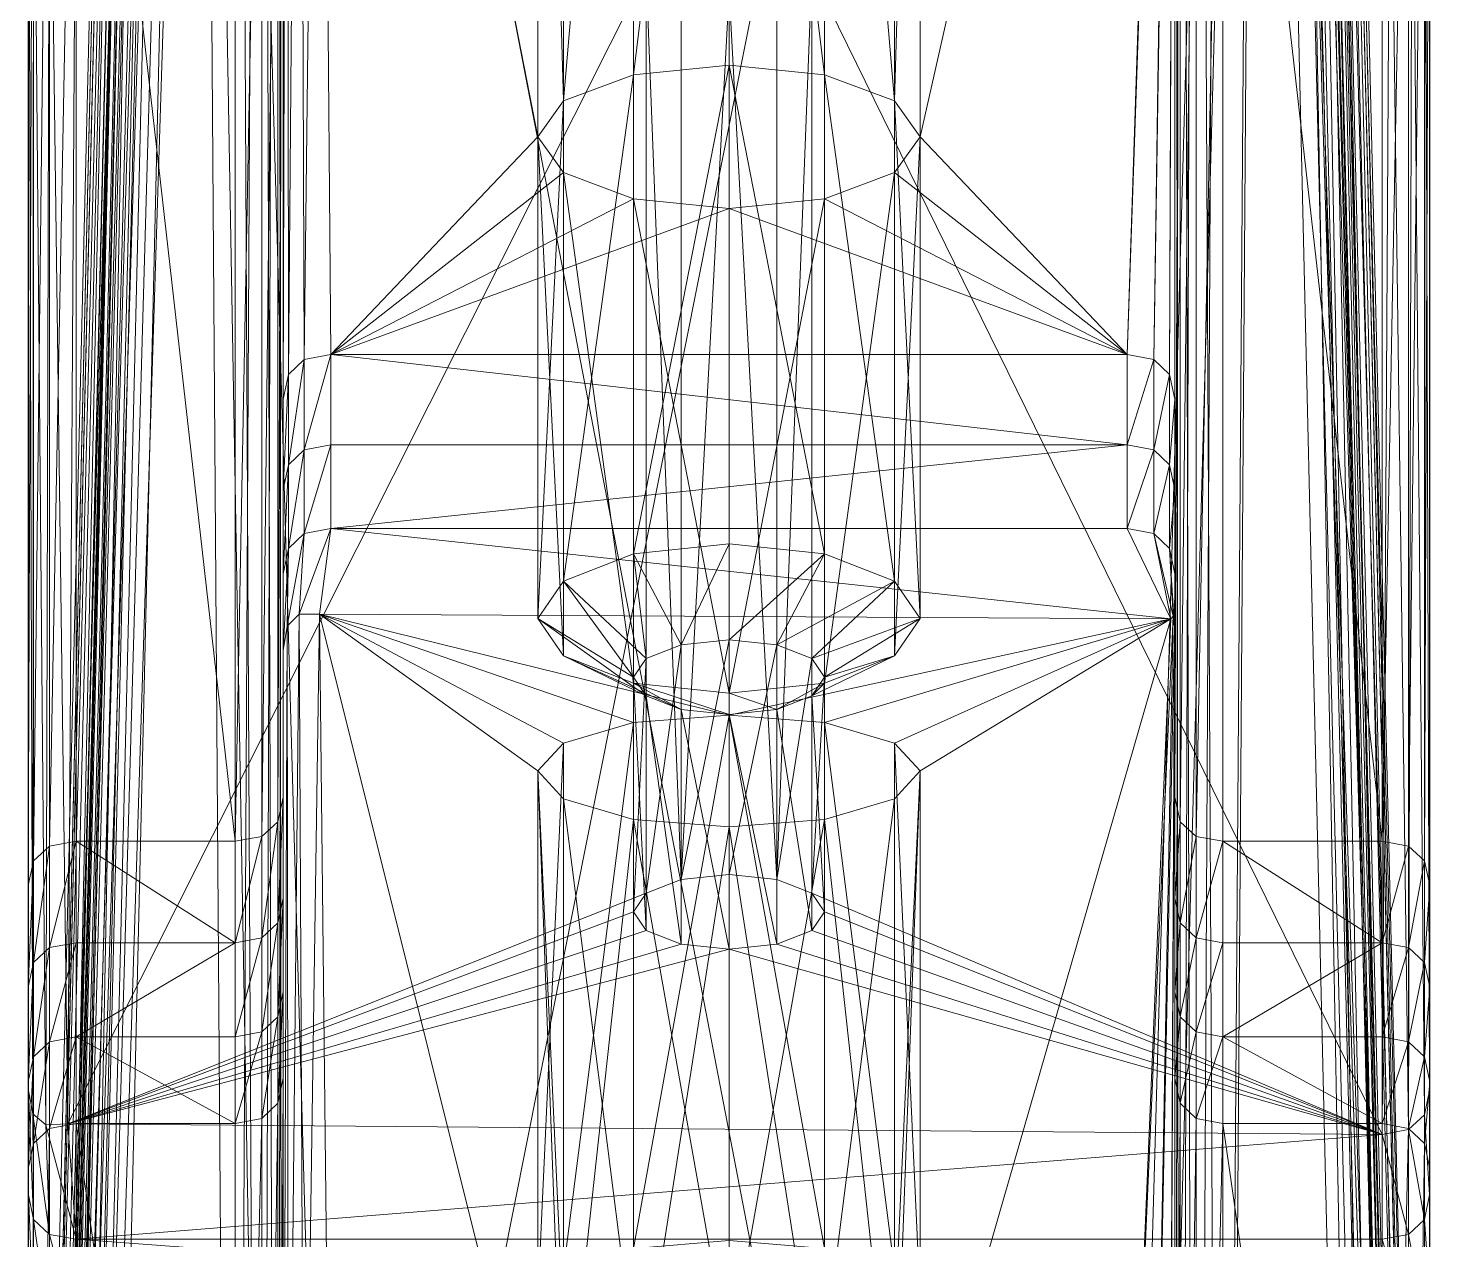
# Model space of a CAD drawing. Header units: metres. Extents: x -565 to 1231, y 366 to 1032.
# Drawn here: x -564.96 to -520.95, y 904.21 to 942.26 of the extents above; entities that cross this region are included whole.
import ezdxf

# ---------------------------------------------------------------- set-up
doc = ezdxf.new("R2010")
doc.units = ezdxf.units.M
doc.layers.add('KOV', color=7, linetype='Continuous', lineweight=13, true_color=0xe3e3e3)

# ---------------------------------------------------------------- blocks, each defined once
blk = doc.blocks.new('KOMPLEXNÍ OBJEKT_0')
at = {"layer": 'KOV'}
for points in [[(465.48, 1597.395, 327.309), (465.045, 1596.894, 327.062), (628.915, 1593.055, -8.922)], [(466.204, 1597.563, 327.728), (465.48, 1597.395, 327.309), (629.336, 1593.557, -8.644)], [(628.915, 1593.055, -8.922), (629.336, 1593.557, -8.644), (465.48, 1597.395, 327.309)], [(466.204, 1597.563, 327.728), (630.037, 1593.725, -8.181), (473.738, 1597.56, 331.089)], [(629.336, 1593.557, -8.644), (630.037, 1593.725, -8.181), (466.204, 1597.563, 327.728)], [(630.037, 1593.725, -8.181), (636.501, 1593.72, -5.465), (473.738, 1597.56, 331.089)], [(473.865, 1597.532, 331.151), (473.738, 1597.56, 331.089), (636.501, 1593.72, -5.465)], [(473.967, 1597.305, 331.202), (637.763, 1592.223, -4.631), (473.855, 1591.06, 331.431)], [(636.501, 1593.72, -5.465), (637.202, 1593.555, -5.002), (473.865, 1597.532, 331.151)], [(473.941, 1597.447, 331.189), (473.865, 1597.532, 331.151), (637.202, 1593.555, -5.002)], [(637.202, 1593.555, -5.002), (637.623, 1593.056, -4.724), (473.941, 1597.447, 331.189)], [(473.967, 1597.305, 331.202), (473.941, 1597.447, 331.189), (637.623, 1593.056, -4.724)], [(637.623, 1593.056, -4.724), (637.763, 1592.223, -4.631), (473.967, 1597.305, 331.202)], [(491.288, 1597.395, 339.457), (490.834, 1596.894, 339.248), (648.754, 1593.057, 0.586)], [(492.043, 1597.562, 339.809), (491.288, 1597.395, 339.457), (649.235, 1593.557, 0.738)], [(648.754, 1593.057, 0.586), (649.235, 1593.557, 0.738), (491.288, 1597.395, 339.457)], [(656.214, 1593.721, 4.305), (498.35, 1597.558, 342.846), (492.043, 1597.562, 339.809)], [(656.214, 1593.721, 4.305), (492.043, 1597.562, 339.809), (650.037, 1593.724, 0.991)], [(649.235, 1593.557, 0.738), (650.037, 1593.724, 0.991), (492.043, 1597.562, 339.809)], [(499.104, 1597.393, 343.199), (498.35, 1597.558, 342.846), (656.214, 1593.721, 4.305)], [(656.214, 1593.721, 4.305), (657.015, 1593.555, 4.559), (499.104, 1597.393, 343.199)], [(499.557, 1596.893, 343.413), (499.104, 1597.393, 343.199), (657.015, 1593.555, 4.559)], [(506.246, 1597.565, 415.722), (541.11, 1597.565, 523.025), (534.446, 1597.555, 525.168)], [(506.246, 1597.565, 415.722), (507.04, 1597.396, 415.47), (541.901, 1597.396, 522.762)], [(541.901, 1597.396, 522.762), (541.11, 1597.565, 523.025), (506.246, 1597.565, 415.722)], [(507.04, 1597.396, 415.47), (507.517, 1596.894, 415.319), (542.375, 1596.894, 522.604)], [(542.375, 1596.894, 522.604), (541.901, 1597.396, 522.762), (507.04, 1597.396, 415.47)], [(541.11, 1597.565, 523.025), (537.251, 1597.555, 533.396), (534.446, 1597.555, 525.168)], [(535.996, 1596.893, 533.845), (536.467, 1597.391, 533.676), (539.517, 1597.391, 541.832)], [(539.517, 1597.391, 541.832), (539.051, 1596.893, 542.014), (535.996, 1596.893, 533.845)], [(536.467, 1597.391, 533.676), (537.251, 1597.555, 533.396), (540.293, 1597.555, 541.529)], [(540.293, 1597.555, 541.529), (539.517, 1597.391, 541.832), (536.467, 1597.391, 533.676)], [(541.11, 1597.565, 523.025), (540.293, 1597.555, 541.529), (537.251, 1597.555, 533.396)], [(539.051, 1596.893, 542.014), (539.517, 1597.391, 541.832), (542.84, 1597.42, 549.986)], [(542.84, 1597.42, 549.986), (542.488, 1597.008, 550.436), (539.051, 1596.893, 542.014)], [(539.517, 1597.391, 541.832), (540.293, 1597.555, 541.529), (543.573, 1597.555, 549.58)], [(543.573, 1597.555, 549.58), (542.84, 1597.42, 549.986), (539.517, 1597.391, 541.832)], [(543.843, 1597.565, 531.04), (543.573, 1597.555, 549.58), (540.293, 1597.555, 541.529)], [(541.11, 1597.565, 523.025), (543.843, 1597.565, 531.04), (540.293, 1597.555, 541.529)], [(541.11, 1597.565, 523.025), (541.901, 1597.396, 522.762), (544.628, 1597.396, 530.76)], [(544.628, 1597.396, 530.76), (543.843, 1597.565, 531.04), (541.11, 1597.565, 523.025)], [(541.901, 1597.396, 522.762), (542.375, 1596.894, 522.604), (545.099, 1596.894, 530.591)], [(545.099, 1596.894, 530.591), (544.628, 1597.396, 530.76), (541.901, 1597.396, 522.762)], [(542.488, 1597.008, 550.436), (542.84, 1597.42, 549.986), (586.875, 1597.391, 653.727)], [(586.875, 1597.391, 653.727), (586.416, 1596.893, 653.926), (542.488, 1597.008, 550.436)], [(542.84, 1597.42, 549.986), (543.573, 1597.555, 549.58), (587.64, 1597.554, 653.396)], [(587.64, 1597.554, 653.396), (586.875, 1597.391, 653.727), (542.84, 1597.42, 549.986)], [(550.008, 1597.566, 546.825), (587.64, 1597.554, 653.396), (543.573, 1597.555, 549.58)], [(546.813, 1597.565, 538.982), (550.008, 1597.566, 546.825), (543.573, 1597.555, 549.58)], [(543.843, 1597.565, 531.04), (546.813, 1597.565, 538.982), (543.573, 1597.555, 549.58)], [(543.843, 1597.565, 531.04), (544.628, 1597.396, 530.76), (547.589, 1597.396, 538.679)], [(547.589, 1597.396, 538.679), (546.813, 1597.565, 538.982), (543.843, 1597.565, 531.04)], [(544.628, 1597.396, 530.76), (545.099, 1596.894, 530.591), (548.055, 1596.894, 538.497)], [(548.055, 1596.894, 538.497), (547.589, 1597.396, 538.679), (544.628, 1597.396, 530.76)], [(550.777, 1597.396, 546.505), (550.008, 1597.566, 546.825), (546.813, 1597.565, 538.982)], [(546.813, 1597.565, 538.982), (547.589, 1597.396, 538.679), (550.777, 1597.396, 546.505)], [(547.589, 1597.396, 538.679), (548.055, 1596.894, 538.497), (551.239, 1596.894, 546.312)], [(551.239, 1596.894, 546.312), (550.777, 1597.396, 546.505), (547.589, 1597.396, 538.679)], [(550.008, 1597.566, 546.825), (594.093, 1597.566, 650.681), (587.64, 1597.554, 653.396)], [(550.008, 1597.566, 546.825), (550.777, 1597.396, 546.505), (594.857, 1597.396, 650.349)], [(594.857, 1597.396, 650.349), (594.093, 1597.566, 650.681), (550.008, 1597.566, 546.825)], [(550.777, 1597.396, 546.505), (551.239, 1596.894, 546.312), (595.316, 1596.894, 650.151)], [(595.316, 1596.894, 650.151), (594.857, 1597.396, 650.349), (550.777, 1597.396, 546.505)], [(465.045, 1596.894, 327.062), (464.897, 1596.06, 326.986), (628.775, 1592.222, -9.015)], [(628.775, 1592.222, -9.015), (628.915, 1593.055, -8.922), (465.045, 1596.894, 327.062)], [(490.834, 1596.894, 339.248), (490.681, 1596.06, 339.182), (648.594, 1592.223, 0.535)], [(648.594, 1592.223, 0.535), (648.754, 1593.057, 0.586), (490.834, 1596.894, 339.248)], [(657.015, 1593.555, 4.559), (657.496, 1593.055, 4.711), (499.557, 1596.893, 343.413)], [(499.706, 1596.06, 343.487), (499.557, 1596.893, 343.413), (657.496, 1593.055, 4.711)], [(507.517, 1596.894, 415.319), (507.675, 1596.06, 415.269), (542.534, 1596.06, 522.551)], [(542.534, 1596.06, 522.551), (542.375, 1596.894, 522.604), (507.517, 1596.894, 415.319)], [(535.839, 1596.06, 533.901), (535.996, 1596.893, 533.845), (539.051, 1596.893, 542.014)], [(539.051, 1596.893, 542.014), (538.896, 1596.06, 542.074), (535.839, 1596.06, 533.901)], [(538.896, 1596.06, 542.074), (539.051, 1596.893, 542.014), (542.488, 1597.008, 550.436)], [(542.488, 1597.008, 550.436), (542.517, 1596.318, 550.93), (538.896, 1596.06, 542.074)], [(542.375, 1596.894, 522.604), (542.534, 1596.06, 522.551), (545.256, 1596.06, 530.535)], [(545.256, 1596.06, 530.535), (545.099, 1596.894, 530.591), (542.375, 1596.894, 522.604)], [(542.517, 1596.318, 550.93), (542.488, 1597.008, 550.436), (586.416, 1596.893, 653.926)], [(586.416, 1596.893, 653.926), (586.264, 1596.06, 653.992), (542.517, 1596.318, 550.93)], [(545.099, 1596.894, 530.591), (545.256, 1596.06, 530.535), (548.21, 1596.06, 538.436)], [(548.21, 1596.06, 538.436), (548.055, 1596.894, 538.497), (545.099, 1596.894, 530.591)], [(548.055, 1596.894, 538.497), (548.21, 1596.06, 538.436), (551.393, 1596.06, 546.248)], [(551.393, 1596.06, 546.248), (551.239, 1596.894, 546.312), (548.055, 1596.894, 538.497)], [(551.239, 1596.894, 546.312), (551.393, 1596.06, 546.248), (595.469, 1596.06, 650.085)], [(595.469, 1596.06, 650.085), (595.316, 1596.894, 650.151), (551.239, 1596.894, 546.312)], [(542.188, 1555.06, 550.156), (538.896, 1596.06, 542.074), (542.517, 1596.318, 550.93)], [(542.188, 1555.06, 550.156), (542.517, 1596.318, 550.93), (548.01, 1575.56, 563.873)], [(548.167, 1577.06, 564.243), (548.01, 1575.56, 563.873), (542.517, 1596.318, 550.93)], [(548.597, 1578.157, 565.254), (548.167, 1577.06, 564.243), (542.517, 1596.318, 550.93)], [(549.183, 1578.56, 566.634), (548.597, 1578.157, 565.254), (542.517, 1596.318, 550.93)], [(549.769, 1578.157, 568.015), (549.183, 1578.56, 566.634), (542.517, 1596.318, 550.93)], [(578.683, 1578.157, 636.132), (549.769, 1578.157, 568.015), (542.517, 1596.318, 550.93)], [(578.683, 1578.157, 636.132), (542.517, 1596.318, 550.93), (586.264, 1596.06, 653.992)], [(476.687, 1589.56, 302.574), (628.775, 1592.222, -9.015), (464.897, 1596.06, 326.986)], [(490.681, 1596.06, 339.182), (487.041, 1591.06, 346.985), (648.594, 1591.06, 0.535)], [(648.594, 1592.223, 0.535), (490.681, 1596.06, 339.182), (648.594, 1591.06, 0.535)], [(510.994, 1588.06, 319.283), (499.706, 1596.06, 343.487), (657.656, 1592.222, 4.761)], [(657.496, 1593.055, 4.711), (657.656, 1592.222, 4.761), (499.706, 1596.06, 343.487)], [(542.534, 1596.06, 522.551), (507.675, 1596.06, 415.269), (507.675, 1591.06, 415.269)], [(542.534, 1596.06, 522.551), (507.675, 1591.06, 415.269), (542.534, 1591.06, 522.551)], [(535.839, 1555.06, 533.901), (535.839, 1596.06, 533.901), (538.896, 1596.06, 542.074)], [(538.896, 1555.06, 542.074), (535.839, 1555.06, 533.901), (538.896, 1596.06, 542.074)], [(542.188, 1555.06, 550.156), (538.896, 1555.06, 542.074), (538.896, 1596.06, 542.074)], [(545.256, 1596.06, 530.535), (542.534, 1596.06, 522.551), (542.534, 1591.06, 522.551)], [(545.256, 1596.06, 530.535), (542.534, 1591.06, 522.551), (545.256, 1591.06, 530.535)], [(545.256, 1596.06, 530.535), (545.256, 1591.06, 530.535), (548.21, 1591.06, 538.436)], [(548.21, 1596.06, 538.436), (545.256, 1596.06, 530.535), (548.21, 1591.06, 538.436)], [(551.393, 1596.06, 546.248), (548.21, 1596.06, 538.436), (548.21, 1591.06, 538.436)], [(551.393, 1596.06, 546.248), (548.21, 1591.06, 538.436), (551.393, 1591.06, 546.248)], [(595.469, 1596.06, 650.085), (551.393, 1596.06, 546.248), (551.393, 1591.06, 546.248)], [(595.469, 1596.06, 650.085), (551.393, 1591.06, 546.248), (595.469, 1591.06, 650.085)], [(637.763, 1592.223, -4.631), (637.763, 1591.06, -4.631), (473.855, 1591.06, 331.431)], [(476.687, 1589.56, 302.574), (477.404, 1563.06, 301.344), (628.775, 1592.222, -9.015)], [(477.404, 1563.06, 301.344), (628.775, 1558.897, -9.015), (628.775, 1592.222, -9.015)], [(510.994, 1588.06, 319.283), (657.656, 1592.222, 4.761), (657.656, 1558.897, 4.761)], [(473.999, 1590.227, 331.515), (473.855, 1591.06, 331.431), (637.763, 1591.06, -4.631)], [(637.763, 1591.06, -4.631), (637.903, 1590.227, -4.538), (473.999, 1590.227, 331.515)], [(487.041, 1591.06, 346.985), (486.886, 1590.227, 346.923), (648.434, 1590.227, 0.484)], [(648.434, 1590.227, 0.484), (648.594, 1591.06, 0.535), (487.041, 1591.06, 346.985)], [(507.675, 1591.06, 415.269), (507.834, 1590.227, 415.219), (542.692, 1590.227, 522.499)], [(542.692, 1590.227, 522.499), (542.534, 1591.06, 522.551), (507.675, 1591.06, 415.269)], [(542.534, 1591.06, 522.551), (542.692, 1590.227, 522.499), (545.413, 1590.227, 530.479)], [(545.413, 1590.227, 530.479), (545.256, 1591.06, 530.535), (542.534, 1591.06, 522.551)], [(545.256, 1591.06, 530.535), (545.413, 1590.227, 530.479), (548.365, 1590.227, 538.376)], [(548.365, 1590.227, 538.376), (548.21, 1591.06, 538.436), (545.256, 1591.06, 530.535)], [(548.21, 1591.06, 538.436), (548.365, 1590.227, 538.376), (551.547, 1590.227, 546.184)], [(551.547, 1590.227, 546.184), (551.393, 1591.06, 546.248), (548.21, 1591.06, 538.436)], [(551.393, 1591.06, 546.248), (551.547, 1590.227, 546.184), (595.622, 1590.227, 650.018)], [(595.622, 1590.227, 650.018), (595.469, 1591.06, 650.085), (551.393, 1591.06, 546.248)], [(474.433, 1589.727, 331.767), (473.999, 1590.227, 331.515), (637.903, 1590.227, -4.538)], [(637.903, 1590.227, -4.538), (638.324, 1589.727, -4.26), (474.433, 1589.727, 331.767)], [(486.886, 1590.227, 346.923), (486.421, 1589.727, 346.736), (647.953, 1589.727, 0.332)], [(647.953, 1589.727, 0.332), (648.434, 1590.227, 0.484), (486.886, 1590.227, 346.923)], [(507.834, 1590.227, 415.219), (508.311, 1589.727, 415.067), (543.166, 1589.727, 522.341)], [(543.166, 1589.727, 522.341), (542.692, 1590.227, 522.499), (507.834, 1590.227, 415.219)], [(542.692, 1590.227, 522.499), (543.166, 1589.727, 522.341), (545.884, 1589.727, 530.311)], [(545.884, 1589.727, 530.311), (545.413, 1590.227, 530.479), (542.692, 1590.227, 522.499)], [(545.413, 1590.227, 530.479), (545.884, 1589.727, 530.311), (548.831, 1589.727, 538.194)], [(548.831, 1589.727, 538.194), (548.365, 1590.227, 538.376), (545.413, 1590.227, 530.479)], [(548.365, 1590.227, 538.376), (548.831, 1589.727, 538.194), (552.008, 1589.727, 545.992)], [(552.008, 1589.727, 545.992), (551.547, 1590.227, 546.184), (548.365, 1590.227, 538.376)], [(551.547, 1590.227, 546.184), (552.008, 1589.727, 545.992), (596.081, 1589.727, 649.82)], [(596.081, 1589.727, 649.82), (595.622, 1590.227, 650.018), (551.547, 1590.227, 546.184)], [(475.154, 1589.56, 332.188), (474.433, 1589.727, 331.767), (638.324, 1589.727, -4.26)], [(638.324, 1589.727, -4.26), (639.025, 1589.56, -3.797), (475.154, 1589.56, 332.188)], [(486.421, 1589.727, 346.736), (485.646, 1589.56, 346.426), (647.151, 1589.56, 0.079)], [(647.151, 1589.56, 0.079), (647.953, 1589.727, 0.332), (486.421, 1589.727, 346.736)], [(508.311, 1589.727, 415.067), (509.105, 1589.56, 414.816), (543.957, 1589.56, 522.078)], [(543.957, 1589.56, 522.078), (543.166, 1589.727, 522.341), (508.311, 1589.727, 415.067)], [(543.166, 1589.727, 522.341), (543.957, 1589.56, 522.078), (546.669, 1589.56, 530.03)], [(546.669, 1589.56, 530.03), (545.884, 1589.727, 530.311), (543.166, 1589.727, 522.341)], [(545.884, 1589.727, 530.311), (546.669, 1589.56, 530.03), (549.607, 1589.56, 537.891)], [(549.607, 1589.56, 537.891), (548.831, 1589.727, 538.194), (545.884, 1589.727, 530.311)], [(548.831, 1589.727, 538.194), (549.607, 1589.56, 537.891), (552.778, 1589.56, 545.672)], [(552.778, 1589.56, 545.672), (552.008, 1589.727, 545.992), (548.831, 1589.727, 538.194)], [(552.008, 1589.727, 545.992), (552.778, 1589.56, 545.672), (596.846, 1589.56, 649.488)], [(596.846, 1589.56, 649.488), (596.081, 1589.727, 649.82), (552.008, 1589.727, 545.992)], [(485.646, 1589.56, 346.426), (475.154, 1589.56, 332.188), (639.025, 1589.56, -3.797)], [(647.151, 1589.56, 0.079), (485.646, 1589.56, 346.426), (639.025, 1589.56, -3.797)], [(543.957, 1589.56, 522.078), (509.105, 1589.56, 414.816), (524.394, 1589.56, 409.727)], [(543.957, 1589.56, 522.078), (524.394, 1589.56, 409.727), (557.38, 1589.56, 517.622)], [(558.144, 1589.433, 517.27), (557.38, 1589.56, 517.622), (524.394, 1589.56, 409.727)], [(524.394, 1589.56, 409.727), (525.193, 1589.393, 409.489), (558.144, 1589.433, 517.27)], [(558.527, 1589.051, 516.812), (558.144, 1589.433, 517.27), (525.193, 1589.393, 409.489)], [(525.193, 1589.393, 409.489), (525.672, 1588.893, 409.346), (558.527, 1589.051, 516.812)], [(546.669, 1589.56, 530.03), (543.957, 1589.56, 522.078), (557.38, 1589.56, 517.622)], [(549.607, 1589.56, 537.891), (546.669, 1589.56, 530.03), (557.38, 1589.56, 517.622)], [(552.778, 1589.56, 545.672), (549.607, 1589.56, 537.891), (557.38, 1589.56, 517.622)], [(552.778, 1589.56, 545.672), (557.38, 1589.56, 517.622), (559.796, 1589.56, 525.13)], [(552.778, 1589.56, 545.672), (559.796, 1589.56, 525.13), (562.433, 1589.56, 532.574)], [(552.778, 1589.56, 545.672), (562.433, 1589.56, 532.574), (565.28, 1589.56, 539.928)], [(596.846, 1589.56, 649.488), (552.778, 1589.56, 545.672), (565.28, 1589.56, 539.928)], [(560.585, 1589.393, 524.863), (559.796, 1589.56, 525.13), (557.38, 1589.56, 517.622)], [(557.38, 1589.56, 517.622), (558.144, 1589.433, 517.27), (560.585, 1589.393, 524.863)], [(561.059, 1588.893, 524.703), (560.585, 1589.393, 524.863), (558.144, 1589.433, 517.27)], [(558.144, 1589.433, 517.27), (558.527, 1589.051, 516.812), (561.059, 1588.893, 524.703)], [(563.214, 1589.393, 532.284), (562.433, 1589.56, 532.574), (559.796, 1589.56, 525.13)], [(559.796, 1589.56, 525.13), (560.585, 1589.393, 524.863), (563.214, 1589.393, 532.284)], [(563.683, 1588.893, 532.11), (563.214, 1589.393, 532.284), (560.585, 1589.393, 524.863)], [(560.585, 1589.393, 524.863), (561.059, 1588.893, 524.703), (563.683, 1588.893, 532.11)], [(566.055, 1589.393, 539.622), (565.28, 1589.56, 539.928), (562.433, 1589.56, 532.574)], [(562.433, 1589.56, 532.574), (563.214, 1589.393, 532.284), (566.055, 1589.393, 539.622)], [(566.52, 1588.893, 539.438), (566.055, 1589.393, 539.622), (563.214, 1589.393, 532.284)], [(563.214, 1589.393, 532.284), (563.683, 1588.893, 532.11), (566.52, 1588.893, 539.438)], [(596.846, 1589.56, 649.488), (565.28, 1589.56, 539.928), (607.545, 1589.56, 644.538)], [(608.276, 1589.431, 644.122), (607.545, 1589.56, 644.538), (565.28, 1589.56, 539.928)], [(565.28, 1589.56, 539.928), (566.055, 1589.393, 539.622), (608.276, 1589.431, 644.122)], [(608.619, 1589.045, 643.637), (608.276, 1589.431, 644.122), (566.055, 1589.393, 539.622)], [(566.055, 1589.393, 539.622), (566.52, 1588.893, 539.438), (608.619, 1589.045, 643.637)], [(558.529, 1588.414, 516.248), (558.527, 1589.051, 516.812), (525.672, 1588.893, 409.346)], [(525.672, 1588.893, 409.346), (525.832, 1588.06, 409.299), (558.529, 1588.414, 516.248)], [(561.217, 1588.06, 524.649), (561.059, 1588.893, 524.703), (558.527, 1589.051, 516.812)], [(558.527, 1589.051, 516.812), (558.529, 1588.414, 516.248), (561.217, 1588.06, 524.649)], [(563.839, 1588.06, 532.053), (563.683, 1588.893, 532.11), (561.059, 1588.893, 524.703)], [(561.059, 1588.893, 524.703), (561.217, 1588.06, 524.649), (563.839, 1588.06, 532.053)], [(566.675, 1588.06, 539.376), (566.52, 1588.893, 539.438), (563.683, 1588.893, 532.11)], [(563.683, 1588.893, 532.11), (563.839, 1588.06, 532.053), (566.675, 1588.06, 539.376)], [(608.575, 1588.402, 643.082), (608.619, 1589.045, 643.637), (566.52, 1588.893, 539.438)], [(566.52, 1588.893, 539.438), (566.675, 1588.06, 539.376), (608.575, 1588.402, 643.082)], [(531.086, 1581.56, 426.485), (558.529, 1588.414, 516.248), (525.832, 1588.06, 409.299)], [(531.086, 1581.56, 426.485), (553.602, 1581.56, 500.132), (558.529, 1588.414, 516.248)], [(553.602, 1581.56, 500.132), (554.479, 1580.755, 503.001), (558.529, 1588.414, 516.248)], [(554.479, 1580.755, 503.001), (555.122, 1578.56, 505.102), (558.529, 1588.414, 516.248)], [(555.122, 1578.56, 505.102), (555.357, 1575.56, 505.87), (558.529, 1588.414, 516.248)], [(558.375, 1561.686, 515.744), (558.529, 1588.414, 516.248), (555.357, 1575.56, 505.87)], [(558.375, 1561.686, 515.744), (561.217, 1588.06, 524.649), (558.529, 1588.414, 516.248)], [(573.515, 1581.56, 556.306), (608.575, 1588.402, 643.082), (566.675, 1588.06, 539.376)], [(573.515, 1581.56, 556.306), (602.363, 1581.56, 627.71), (608.575, 1588.402, 643.082)], [(510.994, 1563.06, 319.283), (510.994, 1588.06, 319.283), (657.656, 1558.897, 4.761)], [(558.375, 1561.686, 515.744), (561.217, 1563.06, 524.649), (561.217, 1588.06, 524.649)], [(563.839, 1563.06, 532.053), (563.839, 1588.06, 532.053), (561.217, 1588.06, 524.649)], [(561.217, 1563.06, 524.649), (563.839, 1563.06, 532.053), (561.217, 1588.06, 524.649)], [(563.839, 1563.06, 532.053), (566.675, 1563.06, 539.376), (566.675, 1588.06, 539.376)], [(563.839, 1563.06, 532.053), (566.675, 1588.06, 539.376), (563.839, 1588.06, 532.053)], [(572.391, 1580.755, 553.524), (573.515, 1581.56, 556.306), (566.675, 1588.06, 539.376)], [(571.568, 1578.56, 551.488), (572.391, 1580.755, 553.524), (566.675, 1588.06, 539.376)], [(571.267, 1575.56, 550.742), (571.568, 1578.56, 551.488), (566.675, 1588.06, 539.376)], [(566.675, 1563.06, 539.376), (571.267, 1575.56, 550.742), (566.675, 1588.06, 539.376)], [(531.086, 1581.56, 426.485), (531.963, 1580.755, 429.354), (553.602, 1581.56, 500.132)], [(531.963, 1580.755, 429.354), (552.725, 1580.755, 497.263), (553.602, 1581.56, 500.132)], [(553.602, 1581.56, 500.132), (552.725, 1580.755, 497.263), (536.075, 1580.755, 502.673)], [(536.075, 1580.755, 502.673), (537.001, 1581.56, 505.526), (553.602, 1581.56, 500.132)], [(537.001, 1581.56, 505.526), (537.928, 1580.755, 508.379), (554.479, 1580.755, 503.001)], [(554.479, 1580.755, 503.001), (553.602, 1581.56, 500.132), (537.001, 1581.56, 505.526)], [(558.388, 1581.56, 562.727), (557.215, 1580.755, 559.966), (555.96, 1578.157, 562.128)], [(555.96, 1578.157, 562.128), (556.547, 1578.56, 563.508), (558.388, 1581.56, 562.727)], [(559.56, 1580.755, 565.489), (558.388, 1581.56, 562.727), (556.547, 1578.56, 563.508)], [(573.515, 1581.56, 556.306), (572.391, 1580.755, 553.524), (557.215, 1580.755, 559.966)], [(557.215, 1580.755, 559.966), (558.388, 1581.56, 562.727), (573.515, 1581.56, 556.306)], [(558.388, 1581.56, 562.727), (559.56, 1580.755, 565.489), (574.639, 1580.755, 559.088)], [(574.639, 1580.755, 559.088), (573.515, 1581.56, 556.306), (558.388, 1581.56, 562.727)], [(573.515, 1581.56, 556.306), (574.639, 1580.755, 559.088), (602.363, 1581.56, 627.71)], [(574.639, 1580.755, 559.088), (601.239, 1580.755, 624.928), (602.363, 1581.56, 627.71)], [(531.963, 1580.755, 429.354), (532.605, 1578.56, 431.455), (552.082, 1578.56, 495.162)], [(531.963, 1580.755, 429.354), (552.082, 1578.56, 495.162), (552.725, 1580.755, 497.263)], [(535.395, 1578.56, 500.584), (536.075, 1580.755, 502.673), (552.725, 1580.755, 497.263)], [(552.725, 1580.755, 497.263), (552.082, 1578.56, 495.162), (535.395, 1578.56, 500.584)], [(555.122, 1578.56, 505.102), (554.479, 1580.755, 503.001), (537.928, 1580.755, 508.379)], [(537.928, 1580.755, 508.379), (538.607, 1578.56, 510.468), (555.122, 1578.56, 505.102)], [(555.531, 1577.06, 561.117), (555.96, 1578.157, 562.128), (557.215, 1580.755, 559.966)], [(557.215, 1580.755, 559.966), (556.358, 1578.56, 557.944), (555.531, 1577.06, 561.117)], [(556.358, 1578.56, 557.944), (557.215, 1580.755, 559.966), (572.391, 1580.755, 553.524)], [(572.391, 1580.755, 553.524), (571.568, 1578.56, 551.488), (556.358, 1578.56, 557.944)], [(556.547, 1578.56, 563.508), (557.133, 1578.157, 564.889), (559.56, 1580.755, 565.489)], [(560.418, 1578.56, 567.51), (559.56, 1580.755, 565.489), (557.133, 1578.157, 564.889)], [(575.461, 1578.56, 561.125), (574.639, 1580.755, 559.088), (559.56, 1580.755, 565.489)], [(559.56, 1580.755, 565.489), (560.418, 1578.56, 567.51), (575.461, 1578.56, 561.125)], [(574.639, 1580.755, 559.088), (575.461, 1578.56, 561.125), (600.417, 1578.56, 622.892)], [(574.639, 1580.755, 559.088), (600.417, 1578.56, 622.892), (601.239, 1580.755, 624.928)], [(532.605, 1578.56, 431.455), (532.84, 1575.56, 432.224), (551.848, 1575.56, 494.393)], [(532.605, 1578.56, 431.455), (551.848, 1575.56, 494.393), (552.082, 1578.56, 495.162)], [(552.082, 1578.56, 495.162), (551.848, 1575.56, 494.393), (535.146, 1575.56, 499.819)], [(535.146, 1575.56, 499.819), (535.395, 1578.56, 500.584), (552.082, 1578.56, 495.162)], [(538.607, 1578.56, 510.468), (538.855, 1575.56, 511.232), (555.357, 1575.56, 505.87)], [(555.357, 1575.56, 505.87), (555.122, 1578.56, 505.102), (538.607, 1578.56, 510.468)], [(556.547, 1578.56, 563.508), (555.96, 1578.157, 562.128), (548.597, 1578.157, 565.254)], [(548.597, 1578.157, 565.254), (549.183, 1578.56, 566.634), (556.547, 1578.56, 563.508)], [(549.183, 1578.56, 566.634), (549.769, 1578.157, 568.015), (557.133, 1578.157, 564.889)], [(557.133, 1578.157, 564.889), (556.547, 1578.56, 563.508), (549.183, 1578.56, 566.634)], [(556.358, 1578.56, 557.944), (556.043, 1575.56, 557.204), (555.374, 1575.56, 560.747)], [(555.374, 1575.56, 560.747), (555.531, 1577.06, 561.117), (556.358, 1578.56, 557.944)], [(571.568, 1578.56, 551.488), (571.267, 1575.56, 550.742), (556.043, 1575.56, 557.204)], [(556.043, 1575.56, 557.204), (556.358, 1578.56, 557.944), (571.568, 1578.56, 551.488)], [(557.133, 1578.157, 564.889), (557.562, 1577.06, 565.9), (560.418, 1578.56, 567.51)], [(560.732, 1575.56, 568.25), (560.418, 1578.56, 567.51), (557.562, 1577.06, 565.9)], [(560.418, 1578.56, 567.51), (560.732, 1575.56, 568.25), (575.763, 1575.56, 561.87)], [(575.763, 1575.56, 561.87), (575.461, 1578.56, 561.125), (560.418, 1578.56, 567.51)], [(575.461, 1578.56, 561.125), (575.763, 1575.56, 561.87), (600.116, 1575.56, 622.146)], [(575.461, 1578.56, 561.125), (600.116, 1575.56, 622.146), (600.417, 1578.56, 622.892)], [(548.167, 1577.06, 564.243), (548.597, 1578.157, 565.254), (555.96, 1578.157, 562.128)], [(555.96, 1578.157, 562.128), (555.531, 1577.06, 561.117), (548.167, 1577.06, 564.243)], [(557.562, 1577.06, 565.9), (557.133, 1578.157, 564.889), (549.769, 1578.157, 568.015)], [(549.769, 1578.157, 568.015), (550.198, 1577.06, 569.026), (557.562, 1577.06, 565.9)], [(578.683, 1578.157, 636.132), (550.198, 1577.06, 569.026), (549.769, 1578.157, 568.015)], [(578.683, 1578.157, 636.132), (578.254, 1577.06, 635.122), (550.198, 1577.06, 569.026)], [(555.531, 1577.06, 561.117), (555.374, 1575.56, 560.747), (548.01, 1575.56, 563.873)], [(548.01, 1575.56, 563.873), (548.167, 1577.06, 564.243), (555.531, 1577.06, 561.117)], [(550.198, 1577.06, 569.026), (550.355, 1575.56, 569.396), (557.719, 1575.56, 566.27)], [(557.719, 1575.56, 566.27), (557.562, 1577.06, 565.9), (550.198, 1577.06, 569.026)], [(578.097, 1575.56, 634.752), (550.355, 1575.56, 569.396), (550.198, 1577.06, 569.026)], [(578.254, 1577.06, 635.122), (578.097, 1575.56, 634.752), (550.198, 1577.06, 569.026)], [(557.562, 1577.06, 565.9), (557.719, 1575.56, 566.27), (560.732, 1575.56, 568.25)], [(532.605, 1572.56, 431.455), (552.082, 1572.56, 495.162), (551.848, 1575.56, 494.393)], [(532.84, 1575.56, 432.224), (532.605, 1572.56, 431.455), (551.848, 1575.56, 494.393)], [(535.146, 1575.56, 499.819), (551.848, 1575.56, 494.393), (552.082, 1572.56, 495.162)], [(552.082, 1572.56, 495.162), (535.395, 1572.56, 500.584), (535.146, 1575.56, 499.819)], [(555.357, 1575.56, 505.87), (538.855, 1575.56, 511.232), (538.607, 1572.56, 510.468)], [(538.607, 1572.56, 510.468), (555.122, 1572.56, 505.102), (555.357, 1575.56, 505.87)], [(542.188, 1555.06, 550.156), (548.01, 1575.56, 563.873), (548.167, 1574.06, 564.243)], [(548.167, 1574.06, 564.243), (548.01, 1575.56, 563.873), (555.374, 1575.56, 560.747)], [(555.374, 1575.56, 560.747), (555.531, 1574.06, 561.117), (548.167, 1574.06, 564.243)], [(550.355, 1575.56, 569.396), (550.198, 1574.06, 569.026), (557.562, 1574.06, 565.9)], [(578.097, 1575.56, 634.752), (578.254, 1574.06, 635.122), (550.198, 1574.06, 569.026)], [(578.097, 1575.56, 634.752), (550.198, 1574.06, 569.026), (550.355, 1575.56, 569.396)], [(557.562, 1574.06, 565.9), (557.719, 1575.56, 566.27), (550.355, 1575.56, 569.396)], [(558.375, 1561.686, 515.744), (555.357, 1575.56, 505.87), (555.122, 1572.56, 505.102)], [(555.531, 1574.06, 561.117), (555.374, 1575.56, 560.747), (556.043, 1575.56, 557.204)], [(556.043, 1575.56, 557.204), (556.358, 1572.56, 557.944), (555.531, 1574.06, 561.117)], [(556.043, 1575.56, 557.204), (571.267, 1575.56, 550.742), (571.568, 1572.56, 551.488)], [(571.568, 1572.56, 551.488), (556.358, 1572.56, 557.944), (556.043, 1575.56, 557.204)], [(557.719, 1575.56, 566.27), (557.562, 1574.06, 565.9), (560.418, 1572.56, 567.51)], [(560.418, 1572.56, 567.51), (560.732, 1575.56, 568.25), (557.719, 1575.56, 566.27)], [(575.763, 1575.56, 561.87), (560.732, 1575.56, 568.25), (560.418, 1572.56, 567.51)], [(560.418, 1572.56, 567.51), (575.461, 1572.56, 561.125), (575.763, 1575.56, 561.87)], [(566.675, 1563.06, 539.376), (571.568, 1572.56, 551.488), (571.267, 1575.56, 550.742)], [(575.461, 1572.56, 561.125), (600.417, 1572.56, 622.892), (600.116, 1575.56, 622.146)], [(575.763, 1575.56, 561.87), (575.461, 1572.56, 561.125), (600.116, 1575.56, 622.146)], [(542.188, 1555.06, 550.156), (548.167, 1574.06, 564.243), (548.597, 1572.961, 565.254)], [(548.597, 1572.961, 565.254), (548.167, 1574.06, 564.243), (555.531, 1574.06, 561.117)], [(555.531, 1574.06, 561.117), (555.96, 1572.961, 562.128), (548.597, 1572.961, 565.254)], [(550.198, 1574.06, 569.026), (549.769, 1572.961, 568.015), (557.133, 1572.961, 564.889)], [(578.683, 1572.961, 636.132), (549.769, 1572.961, 568.015), (550.198, 1574.06, 569.026)], [(557.133, 1572.961, 564.889), (557.562, 1574.06, 565.9), (550.198, 1574.06, 569.026)], [(578.254, 1574.06, 635.122), (578.683, 1572.961, 636.132), (550.198, 1574.06, 569.026)], [(555.96, 1572.961, 562.128), (555.531, 1574.06, 561.117), (556.358, 1572.56, 557.944)], [(557.562, 1574.06, 565.9), (557.133, 1572.961, 564.889), (559.56, 1570.363, 565.489)], [(559.56, 1570.363, 565.489), (560.418, 1572.56, 567.51), (557.562, 1574.06, 565.9)], [(531.963, 1570.363, 429.354), (552.725, 1570.363, 497.263), (552.082, 1572.56, 495.162)], [(532.605, 1572.56, 431.455), (531.963, 1570.363, 429.354), (552.082, 1572.56, 495.162)], [(552.725, 1570.363, 497.263), (536.075, 1570.363, 502.673), (535.395, 1572.56, 500.584)], [(535.395, 1572.56, 500.584), (552.082, 1572.56, 495.162), (552.725, 1570.363, 497.263)], [(537.928, 1570.363, 508.379), (554.479, 1570.363, 503.001), (555.122, 1572.56, 505.102)], [(555.122, 1572.56, 505.102), (538.607, 1572.56, 510.468), (537.928, 1570.363, 508.379)], [(578.683, 1572.961, 636.132), (585.935, 1554.802, 653.218), (542.188, 1555.06, 550.156)], [(542.188, 1555.06, 550.156), (548.597, 1572.961, 565.254), (549.183, 1572.56, 566.634)], [(542.188, 1555.06, 550.156), (549.183, 1572.56, 566.634), (549.769, 1572.961, 568.015)], [(578.683, 1572.961, 636.132), (542.188, 1555.06, 550.156), (549.769, 1572.961, 568.015)], [(549.183, 1572.56, 566.634), (548.597, 1572.961, 565.254), (555.96, 1572.961, 562.128)], [(549.769, 1572.961, 568.015), (549.183, 1572.56, 566.634), (556.547, 1572.56, 563.508)], [(555.96, 1572.961, 562.128), (556.547, 1572.56, 563.508), (549.183, 1572.56, 566.634)], [(556.547, 1572.56, 563.508), (557.133, 1572.961, 564.889), (549.769, 1572.961, 568.015)], [(558.375, 1561.686, 515.744), (555.122, 1572.56, 505.102), (554.479, 1570.363, 503.001)], [(556.358, 1572.56, 557.944), (557.215, 1570.363, 559.966), (555.96, 1572.961, 562.128)], [(556.547, 1572.56, 563.508), (555.96, 1572.961, 562.128), (557.215, 1570.363, 559.966)], [(572.391, 1570.363, 553.524), (557.215, 1570.363, 559.966), (556.358, 1572.56, 557.944)], [(556.358, 1572.56, 557.944), (571.568, 1572.56, 551.488), (572.391, 1570.363, 553.524)], [(557.133, 1572.961, 564.889), (556.547, 1572.56, 563.508), (558.388, 1569.56, 562.727)], [(557.215, 1570.363, 559.966), (558.388, 1569.56, 562.727), (556.547, 1572.56, 563.508)], [(558.388, 1569.56, 562.727), (559.56, 1570.363, 565.489), (557.133, 1572.961, 564.889)], [(559.56, 1570.363, 565.489), (574.639, 1570.363, 559.088), (575.461, 1572.56, 561.125)], [(575.461, 1572.56, 561.125), (560.418, 1572.56, 567.51), (559.56, 1570.363, 565.489)], [(566.675, 1563.06, 539.376), (572.391, 1570.363, 553.524), (571.568, 1572.56, 551.488)], [(574.639, 1570.363, 559.088), (601.239, 1570.363, 624.928), (600.417, 1572.56, 622.892)], [(575.461, 1572.56, 561.125), (574.639, 1570.363, 559.088), (600.417, 1572.56, 622.892)], [(531.963, 1570.363, 429.354), (531.086, 1569.56, 426.485), (553.602, 1569.56, 500.132)], [(531.963, 1570.363, 429.354), (553.602, 1569.56, 500.132), (552.725, 1570.363, 497.263)], [(536.075, 1570.363, 502.673), (552.725, 1570.363, 497.263), (553.602, 1569.56, 500.132)], [(553.602, 1569.56, 500.132), (537.001, 1569.56, 505.526), (536.075, 1570.363, 502.673)], [(554.479, 1570.363, 503.001), (537.928, 1570.363, 508.379), (537.001, 1569.56, 505.526)], [(537.001, 1569.56, 505.526), (553.602, 1569.56, 500.132), (554.479, 1570.363, 503.001)], [(558.375, 1561.686, 515.744), (554.479, 1570.363, 503.001), (553.602, 1569.56, 500.132)], [(557.215, 1570.363, 559.966), (572.391, 1570.363, 553.524), (573.515, 1569.56, 556.306)], [(573.515, 1569.56, 556.306), (558.388, 1569.56, 562.727), (557.215, 1570.363, 559.966)], [(574.639, 1570.363, 559.088), (559.56, 1570.363, 565.489), (558.388, 1569.56, 562.727)], [(558.388, 1569.56, 562.727), (573.515, 1569.56, 556.306), (574.639, 1570.363, 559.088)], [(566.675, 1563.06, 539.376), (573.515, 1569.56, 556.306), (572.391, 1570.363, 553.524)], [(574.639, 1570.363, 559.088), (573.515, 1569.56, 556.306), (602.363, 1569.56, 627.71)], [(574.639, 1570.363, 559.088), (602.363, 1569.56, 627.71), (601.239, 1570.363, 624.928)], [(525.832, 1563.06, 409.299), (558.375, 1561.686, 515.744), (531.086, 1569.56, 426.485)], [(531.086, 1569.56, 426.485), (558.375, 1561.686, 515.744), (553.602, 1569.56, 500.132)], [(566.675, 1563.06, 539.376), (608.372, 1561.687, 642.58), (573.515, 1569.56, 556.306)], [(573.515, 1569.56, 556.306), (608.372, 1561.687, 642.58), (602.363, 1569.56, 627.71)], [(477.404, 1563.06, 301.344), (464.897, 1555.06, 326.986), (628.775, 1558.897, -9.015)], [(510.994, 1563.06, 319.283), (657.656, 1558.897, 4.761), (499.706, 1555.06, 343.487)], [(525.832, 1563.06, 409.299), (525.672, 1562.227, 409.346), (558.458, 1561.616, 516.588)], [(558.458, 1561.616, 516.588), (558.375, 1561.686, 515.744), (525.832, 1563.06, 409.299)], [(561.059, 1562.227, 524.703), (561.217, 1563.06, 524.649), (558.375, 1561.686, 515.744)], [(561.217, 1563.06, 524.649), (561.059, 1562.227, 524.703), (563.683, 1562.227, 532.11)], [(563.683, 1562.227, 532.11), (563.839, 1563.06, 532.053), (561.217, 1563.06, 524.649)], [(563.839, 1563.06, 532.053), (563.683, 1562.227, 532.11), (566.52, 1562.227, 539.438)], [(566.52, 1562.227, 539.438), (566.675, 1563.06, 539.376), (563.839, 1563.06, 532.053)], [(566.675, 1563.06, 539.376), (566.52, 1562.227, 539.438), (608.529, 1561.616, 643.414)], [(608.529, 1561.616, 643.414), (608.372, 1561.687, 642.58), (566.675, 1563.06, 539.376)], [(525.672, 1562.227, 409.346), (525.193, 1561.727, 409.489), (558.127, 1561.574, 517.214)], [(558.127, 1561.574, 517.214), (558.458, 1561.616, 516.588), (525.672, 1562.227, 409.346)], [(558.375, 1561.686, 515.744), (558.458, 1561.616, 516.588), (561.059, 1562.227, 524.703)], [(560.585, 1561.727, 524.863), (561.059, 1562.227, 524.703), (558.458, 1561.616, 516.588)], [(561.059, 1562.227, 524.703), (560.585, 1561.727, 524.863), (563.214, 1561.727, 532.284)], [(563.214, 1561.727, 532.284), (563.683, 1562.227, 532.11), (561.059, 1562.227, 524.703)], [(563.683, 1562.227, 532.11), (563.214, 1561.727, 532.284), (566.055, 1561.727, 539.622)], [(566.055, 1561.727, 539.622), (566.52, 1562.227, 539.438), (563.683, 1562.227, 532.11)], [(566.52, 1562.227, 539.438), (566.055, 1561.727, 539.622), (608.253, 1561.574, 644.066)], [(608.253, 1561.574, 644.066), (608.529, 1561.616, 643.414), (566.52, 1562.227, 539.438)], [(474.433, 1561.394, 331.767), (475.154, 1561.56, 332.188), (639.025, 1561.56, -3.797)], [(639.025, 1561.56, -3.797), (638.324, 1561.394, -4.26), (474.433, 1561.394, 331.767)], [(639.025, 1561.56, -3.797), (475.154, 1561.56, 332.188), (485.646, 1561.56, 346.426)], [(639.025, 1561.56, -3.797), (485.646, 1561.56, 346.426), (647.151, 1561.56, 0.079)], [(647.953, 1561.394, 0.332), (647.151, 1561.56, 0.079), (485.646, 1561.56, 346.426)], [(485.646, 1561.56, 346.426), (486.421, 1561.393, 346.736), (647.953, 1561.394, 0.332)], [(509.105, 1561.56, 414.816), (508.311, 1561.393, 415.067), (543.166, 1561.393, 522.341)], [(524.394, 1561.56, 409.727), (509.105, 1561.56, 414.816), (543.957, 1561.56, 522.078)], [(543.166, 1561.393, 522.341), (543.957, 1561.56, 522.078), (509.105, 1561.56, 414.816)], [(525.193, 1561.727, 409.489), (524.394, 1561.56, 409.727), (557.38, 1561.56, 517.622)], [(557.38, 1561.56, 517.622), (524.394, 1561.56, 409.727), (543.957, 1561.56, 522.078)], [(557.38, 1561.56, 517.622), (558.127, 1561.574, 517.214), (525.193, 1561.727, 409.489)], [(543.957, 1561.56, 522.078), (543.166, 1561.393, 522.341), (545.884, 1561.393, 530.311)], [(557.38, 1561.56, 517.622), (543.957, 1561.56, 522.078), (546.669, 1561.56, 530.03)], [(545.884, 1561.393, 530.311), (546.669, 1561.56, 530.03), (543.957, 1561.56, 522.078)], [(546.669, 1561.56, 530.03), (545.884, 1561.393, 530.311), (548.831, 1561.393, 538.194)], [(557.38, 1561.56, 517.622), (546.669, 1561.56, 530.03), (549.607, 1561.56, 537.891)], [(548.831, 1561.393, 538.194), (549.607, 1561.56, 537.891), (546.669, 1561.56, 530.03)], [(549.607, 1561.56, 537.891), (548.831, 1561.393, 538.194), (552.008, 1561.393, 545.992)], [(557.38, 1561.56, 517.622), (549.607, 1561.56, 537.891), (552.778, 1561.56, 545.672)], [(552.008, 1561.393, 545.992), (552.778, 1561.56, 545.672), (549.607, 1561.56, 537.891)], [(552.778, 1561.56, 545.672), (552.008, 1561.393, 545.992), (596.081, 1561.393, 649.82)], [(559.796, 1561.56, 525.13), (557.38, 1561.56, 517.622), (552.778, 1561.56, 545.672)], [(562.433, 1561.56, 532.574), (559.796, 1561.56, 525.13), (552.778, 1561.56, 545.672)], [(565.28, 1561.56, 539.928), (562.433, 1561.56, 532.574), (552.778, 1561.56, 545.672)], [(565.28, 1561.56, 539.928), (552.778, 1561.56, 545.672), (596.846, 1561.56, 649.488)], [(596.081, 1561.393, 649.82), (596.846, 1561.56, 649.488), (552.778, 1561.56, 545.672)], [(558.127, 1561.574, 517.214), (557.38, 1561.56, 517.622), (559.796, 1561.56, 525.13)], [(559.796, 1561.56, 525.13), (560.585, 1561.727, 524.863), (558.127, 1561.574, 517.214)], [(558.458, 1561.616, 516.588), (558.127, 1561.574, 517.214), (560.585, 1561.727, 524.863)], [(560.585, 1561.727, 524.863), (559.796, 1561.56, 525.13), (562.433, 1561.56, 532.574)], [(562.433, 1561.56, 532.574), (563.214, 1561.727, 532.284), (560.585, 1561.727, 524.863)], [(563.214, 1561.727, 532.284), (562.433, 1561.56, 532.574), (565.28, 1561.56, 539.928)], [(565.28, 1561.56, 539.928), (566.055, 1561.727, 539.622), (563.214, 1561.727, 532.284)], [(566.055, 1561.727, 539.622), (565.28, 1561.56, 539.928), (607.545, 1561.56, 644.538)], [(607.545, 1561.56, 644.538), (565.28, 1561.56, 539.928), (596.846, 1561.56, 649.488)], [(607.545, 1561.56, 644.538), (608.253, 1561.574, 644.066), (566.055, 1561.727, 539.622)], [(473.999, 1560.894, 331.515), (474.433, 1561.394, 331.767), (638.324, 1561.394, -4.26)], [(638.324, 1561.394, -4.26), (637.903, 1560.894, -4.538), (473.999, 1560.894, 331.515)], [(648.434, 1560.894, 0.484), (647.953, 1561.394, 0.332), (486.421, 1561.393, 346.736)], [(486.421, 1561.393, 346.736), (486.886, 1560.893, 346.923), (648.434, 1560.894, 0.484)], [(508.311, 1561.393, 415.067), (507.834, 1560.893, 415.219), (542.692, 1560.893, 522.499)], [(542.692, 1560.893, 522.499), (543.166, 1561.393, 522.341), (508.311, 1561.393, 415.067)], [(543.166, 1561.393, 522.341), (542.692, 1560.893, 522.499), (545.413, 1560.893, 530.479)], [(545.413, 1560.893, 530.479), (545.884, 1561.393, 530.311), (543.166, 1561.393, 522.341)], [(545.884, 1561.393, 530.311), (545.413, 1560.893, 530.479), (548.365, 1560.893, 538.376)], [(548.365, 1560.893, 538.376), (548.831, 1561.393, 538.194), (545.884, 1561.393, 530.311)], [(548.831, 1561.393, 538.194), (548.365, 1560.893, 538.376), (551.547, 1560.893, 546.184)], [(551.547, 1560.893, 546.184), (552.008, 1561.393, 545.992), (548.831, 1561.393, 538.194)], [(552.008, 1561.393, 545.992), (551.547, 1560.893, 546.184), (595.622, 1560.893, 650.018)], [(595.622, 1560.893, 650.018), (596.081, 1561.393, 649.82), (552.008, 1561.393, 545.992)], [(473.855, 1560.06, 331.431), (473.999, 1560.894, 331.515), (637.903, 1560.894, -4.538)], [(637.903, 1560.894, -4.538), (637.763, 1560.06, -4.631), (473.855, 1560.06, 331.431)], [(648.594, 1560.06, 0.535), (648.434, 1560.894, 0.484), (486.886, 1560.893, 346.923)], [(486.886, 1560.893, 346.923), (487.041, 1560.06, 346.985), (648.594, 1560.06, 0.535)], [(507.834, 1560.893, 415.219), (507.675, 1560.06, 415.269), (542.534, 1560.06, 522.551)], [(542.534, 1560.06, 522.551), (542.692, 1560.893, 522.499), (507.834, 1560.893, 415.219)], [(542.692, 1560.893, 522.499), (542.534, 1560.06, 522.551), (545.256, 1560.06, 530.535)], [(545.256, 1560.06, 530.535), (545.413, 1560.893, 530.479), (542.692, 1560.893, 522.499)], [(545.413, 1560.893, 530.479), (545.256, 1560.06, 530.535), (548.21, 1560.06, 538.436)], [(548.21, 1560.06, 538.436), (548.365, 1560.893, 538.376), (545.413, 1560.893, 530.479)], [(548.365, 1560.893, 538.376), (548.21, 1560.06, 538.436), (551.393, 1560.06, 546.248)], [(551.393, 1560.06, 546.248), (551.547, 1560.893, 546.184), (548.365, 1560.893, 538.376)], [(551.547, 1560.893, 546.184), (551.393, 1560.06, 546.248), (595.469, 1560.06, 650.085)], [(595.469, 1560.06, 650.085), (595.622, 1560.893, 650.018), (551.547, 1560.893, 546.184)], [(637.763, 1558.896, -4.631), (473.967, 1553.815, 331.202), (473.855, 1560.06, 331.431)], [(637.763, 1560.06, -4.631), (637.763, 1558.896, -4.631), (473.855, 1560.06, 331.431)], [(648.594, 1558.896, 0.535), (648.594, 1560.06, 0.535), (487.041, 1560.06, 346.985)], [(490.681, 1555.06, 339.182), (648.594, 1558.896, 0.535), (487.041, 1560.06, 346.985)], [(507.675, 1555.06, 415.269), (542.534, 1555.06, 522.551), (542.534, 1560.06, 522.551)], [(507.675, 1555.06, 415.269), (542.534, 1560.06, 522.551), (507.675, 1560.06, 415.269)], [(542.534, 1555.06, 522.551), (545.256, 1555.06, 530.535), (545.256, 1560.06, 530.535)], [(542.534, 1555.06, 522.551), (545.256, 1560.06, 530.535), (542.534, 1560.06, 522.551)], [(548.21, 1555.06, 538.436), (548.21, 1560.06, 538.436), (545.256, 1560.06, 530.535)], [(545.256, 1555.06, 530.535), (548.21, 1555.06, 538.436), (545.256, 1560.06, 530.535)], [(548.21, 1555.06, 538.436), (551.393, 1555.06, 546.248), (551.393, 1560.06, 546.248)], [(548.21, 1555.06, 538.436), (551.393, 1560.06, 546.248), (548.21, 1560.06, 538.436)], [(551.393, 1555.06, 546.248), (595.469, 1555.06, 650.085), (595.469, 1560.06, 650.085)], [(551.393, 1555.06, 546.248), (595.469, 1560.06, 650.085), (551.393, 1560.06, 546.248)], [(628.915, 1558.063, -8.922), (628.775, 1558.897, -9.015), (464.897, 1555.06, 326.986)], [(473.941, 1553.673, 331.189), (473.967, 1553.815, 331.202), (637.763, 1558.896, -4.631)], [(637.763, 1558.896, -4.631), (637.623, 1558.063, -4.724), (473.941, 1553.673, 331.189)], [(648.754, 1558.063, 0.586), (648.594, 1558.896, 0.535), (490.681, 1555.06, 339.182)], [(657.656, 1558.897, 4.761), (657.496, 1558.063, 4.711), (499.557, 1554.227, 343.413)], [(499.557, 1554.227, 343.413), (499.706, 1555.06, 343.487), (657.656, 1558.897, 4.761)], [(464.897, 1555.06, 326.986), (465.045, 1554.226, 327.062), (628.915, 1558.063, -8.922)], [(629.336, 1557.562, -8.644), (628.915, 1558.063, -8.922), (465.045, 1554.226, 327.062)], [(473.865, 1553.588, 331.151), (473.941, 1553.673, 331.189), (637.623, 1558.063, -4.724)], [(637.623, 1558.063, -4.724), (637.202, 1557.564, -5.002), (473.865, 1553.588, 331.151)], [(490.681, 1555.06, 339.182), (490.834, 1554.226, 339.248), (648.754, 1558.063, 0.586)], [(649.235, 1557.562, 0.738), (648.754, 1558.063, 0.586), (490.834, 1554.226, 339.248)], [(657.496, 1558.063, 4.711), (657.015, 1557.564, 4.559), (499.104, 1553.727, 343.199)], [(499.104, 1553.727, 343.199), (499.557, 1554.227, 343.413), (657.496, 1558.063, 4.711)], [(465.045, 1554.226, 327.062), (465.48, 1553.725, 327.309), (629.336, 1557.562, -8.644)], [(630.037, 1557.394, -8.181), (629.336, 1557.562, -8.644), (465.48, 1553.725, 327.309)], [(465.48, 1553.725, 327.309), (466.204, 1553.557, 327.728), (630.037, 1557.394, -8.181)], [(473.738, 1553.56, 331.089), (630.037, 1557.394, -8.181), (466.204, 1553.557, 327.728)], [(473.738, 1553.56, 331.089), (473.865, 1553.588, 331.151), (637.202, 1557.564, -5.002)], [(637.202, 1557.564, -5.002), (636.501, 1557.399, -5.465), (473.738, 1553.56, 331.089)], [(473.738, 1553.56, 331.089), (636.501, 1557.399, -5.465), (630.037, 1557.394, -8.181)], [(490.834, 1554.226, 339.248), (491.288, 1553.726, 339.457), (649.235, 1557.562, 0.738)], [(650.037, 1557.395, 0.991), (649.235, 1557.562, 0.738), (491.288, 1553.726, 339.457)], [(491.288, 1553.726, 339.457), (492.043, 1553.558, 339.809), (650.037, 1557.395, 0.991)], [(492.043, 1553.558, 339.809), (498.35, 1553.562, 342.846), (656.214, 1557.398, 4.305)], [(650.037, 1557.395, 0.991), (492.043, 1553.558, 339.809), (656.214, 1557.398, 4.305)], [(657.015, 1557.564, 4.559), (656.214, 1557.398, 4.305), (498.35, 1553.562, 342.846)], [(498.35, 1553.562, 342.846), (499.104, 1553.727, 343.199), (657.015, 1557.564, 4.559)], [(507.675, 1555.06, 415.269), (507.517, 1554.226, 415.319), (542.375, 1554.226, 522.604)], [(542.375, 1554.226, 522.604), (542.534, 1555.06, 522.551), (507.675, 1555.06, 415.269)], [(535.996, 1554.227, 533.845), (535.839, 1555.06, 533.901), (538.896, 1555.06, 542.074)], [(538.896, 1555.06, 542.074), (539.051, 1554.227, 542.014), (535.996, 1554.227, 533.845)], [(539.051, 1554.227, 542.014), (538.896, 1555.06, 542.074), (542.188, 1555.06, 550.156)], [(542.188, 1555.06, 550.156), (542.342, 1554.227, 550.092), (539.051, 1554.227, 542.014)], [(542.342, 1554.227, 550.092), (542.188, 1555.06, 550.156), (585.935, 1554.802, 653.218)], [(542.534, 1555.06, 522.551), (542.375, 1554.226, 522.604), (545.099, 1554.226, 530.591)], [(545.099, 1554.226, 530.591), (545.256, 1555.06, 530.535), (542.534, 1555.06, 522.551)], [(545.256, 1555.06, 530.535), (545.099, 1554.226, 530.591), (548.055, 1554.226, 538.497)], [(548.055, 1554.226, 538.497), (548.21, 1555.06, 538.436), (545.256, 1555.06, 530.535)], [(548.21, 1555.06, 538.436), (548.055, 1554.226, 538.497), (551.239, 1554.226, 546.312)], [(551.239, 1554.226, 546.312), (551.393, 1555.06, 546.248), (548.21, 1555.06, 538.436)], [(551.393, 1555.06, 546.248), (551.239, 1554.226, 546.312), (595.316, 1554.226, 650.151)], [(595.316, 1554.226, 650.151), (595.469, 1555.06, 650.085), (551.393, 1555.06, 546.248)], [(585.935, 1554.802, 653.218), (586.27, 1554.112, 653.581), (542.342, 1554.227, 550.092)], [(507.517, 1554.226, 415.319), (507.04, 1553.724, 415.47), (541.901, 1553.724, 522.762)], [(541.901, 1553.724, 522.762), (542.375, 1554.226, 522.604), (507.517, 1554.226, 415.319)], [(536.467, 1553.729, 533.676), (535.996, 1554.227, 533.845), (539.051, 1554.227, 542.014)], [(539.051, 1554.227, 542.014), (539.517, 1553.729, 541.832), (536.467, 1553.729, 533.676)], [(539.517, 1553.729, 541.832), (539.051, 1554.227, 542.014), (542.342, 1554.227, 550.092)], [(542.342, 1554.227, 550.092), (542.804, 1553.729, 549.9), (539.517, 1553.729, 541.832)], [(542.375, 1554.226, 522.604), (541.901, 1553.724, 522.762), (544.628, 1553.724, 530.76)], [(542.804, 1553.729, 549.9), (542.342, 1554.227, 550.092), (586.27, 1554.112, 653.581)], [(544.628, 1553.724, 530.76), (545.099, 1554.226, 530.591), (542.375, 1554.226, 522.604)], [(586.27, 1554.112, 653.581), (586.839, 1553.7, 653.641), (542.804, 1553.729, 549.9)], [(545.099, 1554.226, 530.591), (544.628, 1553.724, 530.76), (547.589, 1553.724, 538.679)], [(547.589, 1553.724, 538.679), (548.055, 1554.226, 538.497), (545.099, 1554.226, 530.591)], [(548.055, 1554.226, 538.497), (547.589, 1553.724, 538.679), (550.777, 1553.724, 546.505)], [(550.777, 1553.724, 546.505), (551.239, 1554.226, 546.312), (548.055, 1554.226, 538.497)], [(551.239, 1554.226, 546.312), (550.777, 1553.724, 546.505), (594.857, 1553.724, 650.349)], [(594.857, 1553.724, 650.349), (595.316, 1554.226, 650.151), (551.239, 1554.226, 546.312)], [(507.04, 1553.724, 415.47), (506.246, 1553.555, 415.722), (541.11, 1553.555, 523.025)], [(541.11, 1553.555, 523.025), (541.901, 1553.724, 522.762), (507.04, 1553.724, 415.47)], [(537.251, 1553.565, 533.396), (536.467, 1553.729, 533.676), (539.517, 1553.729, 541.832)], [(539.517, 1553.729, 541.832), (540.293, 1553.565, 541.529), (537.251, 1553.565, 533.396)], [(540.293, 1553.565, 541.529), (539.517, 1553.729, 541.832), (542.804, 1553.729, 549.9)], [(542.804, 1553.729, 549.9), (543.573, 1553.565, 549.58), (540.293, 1553.565, 541.529)], [(541.901, 1553.724, 522.762), (541.11, 1553.555, 523.025), (543.843, 1553.555, 531.04)], [(543.843, 1553.555, 531.04), (544.628, 1553.724, 530.76), (541.901, 1553.724, 522.762)], [(543.573, 1553.565, 549.58), (542.804, 1553.729, 549.9), (586.839, 1553.7, 653.641)], [(586.839, 1553.7, 653.641), (587.64, 1553.565, 653.396), (543.573, 1553.565, 549.58)], [(544.628, 1553.724, 530.76), (543.843, 1553.555, 531.04), (546.813, 1553.554, 538.982)], [(546.813, 1553.554, 538.982), (547.589, 1553.724, 538.679), (544.628, 1553.724, 530.76)], [(547.589, 1553.724, 538.679), (546.813, 1553.554, 538.982), (550.008, 1553.554, 546.825)], [(550.008, 1553.554, 546.825), (550.777, 1553.724, 546.505), (547.589, 1553.724, 538.679)], [(550.777, 1553.724, 546.505), (550.008, 1553.554, 546.825), (594.093, 1553.554, 650.681)], [(594.093, 1553.554, 650.681), (594.857, 1553.724, 650.349), (550.777, 1553.724, 546.505)], [(534.446, 1553.565, 525.168), (541.11, 1553.555, 523.025), (506.246, 1553.555, 415.722)], [(534.446, 1553.565, 525.168), (537.251, 1553.565, 533.396), (541.11, 1553.555, 523.025)], [(537.251, 1553.565, 533.396), (540.293, 1553.565, 541.529), (541.11, 1553.555, 523.025)], [(540.293, 1553.565, 541.529), (543.573, 1553.565, 549.58), (543.843, 1553.555, 531.04)], [(540.293, 1553.565, 541.529), (543.843, 1553.555, 531.04), (541.11, 1553.555, 523.025)], [(543.573, 1553.565, 549.58), (587.64, 1553.565, 653.396), (550.008, 1553.554, 546.825)], [(543.573, 1553.565, 549.58), (550.008, 1553.554, 546.825), (546.813, 1553.554, 538.982)], [(543.573, 1553.565, 549.58), (546.813, 1553.554, 538.982), (543.843, 1553.555, 531.04)], [(587.64, 1553.565, 653.396), (594.093, 1553.554, 650.681), (550.008, 1553.554, 546.825)]]:
    blk.add_3dface(points, dxfattribs=at)

msp = doc.modelspace()

# ---------------------------------------------------------------- block references
at = {"rotation": 89.99999999999999}
msp.add_blockref('KOMPLEXNÍ OBJEKT_0', (1032.607, 365.333), dxfattribs=at)

doc.saveas('drawing.dxf')
